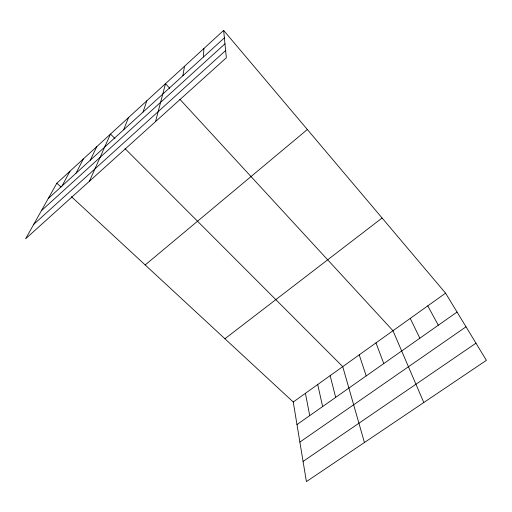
<?xml version="1.0" encoding="UTF-8"?>
<svg xmlns="http://www.w3.org/2000/svg" width="512" height="512" viewBox="0 0 512 512"><rect width="100%" height="100%" fill="white"/><g stroke="black" fill="none" stroke-linecap="round" stroke-linejoin="round"><path stroke-width="0.77" d="M203.43 56.979L203.898 48.499M182.899 75.712L184.518 66.253M155.546 121.594L165.498 83.68L169.754 88.301M143.027 112.083L146.829 100.781M123.674 129.747L128.499 117.574M89.389 181.267L110.496 134.067L114.957 138.534M90.253 160.23L96.813 146.605M76.038 173.203L83.309 158.976M62.029 185.984L69.997 171.174M56.864 183.206L25.6 238.803L226.342 57.747L223.648 30.406L56.864 183.206L60.941 186.982M48.218 198.586L224.384 37.869M41.382 210.726L224.966 43.821M33.728 224.352L225.632 50.547M145.19 264.96L307.347 129.51M224.915 338.752L382.093 218.003M293.254 402.003L445.568 293.152L486.4 360.346L306.413 481.594L293.254 402.003L71.424 196.685M296.986 424.57L457.056 312.051M299.878 442.093L466.022 326.81M303.078 461.434L475.968 343.181M124.992 148.576L342.739 366.637L364.435 442.509M179.872 99.283L392.986 330.733L423.795 402.522M223.648 30.406L445.568 293.152M427.77 305.875L438.298 325.235M410.246 318.4L419.84 338.214M375.981 342.88L383.795 363.546M359.232 354.848L366.202 375.917M330.15 375.629L335.667 397.376M317.715 384.518L322.624 406.547M305.414 393.312L309.728 415.616"/></g></svg>
